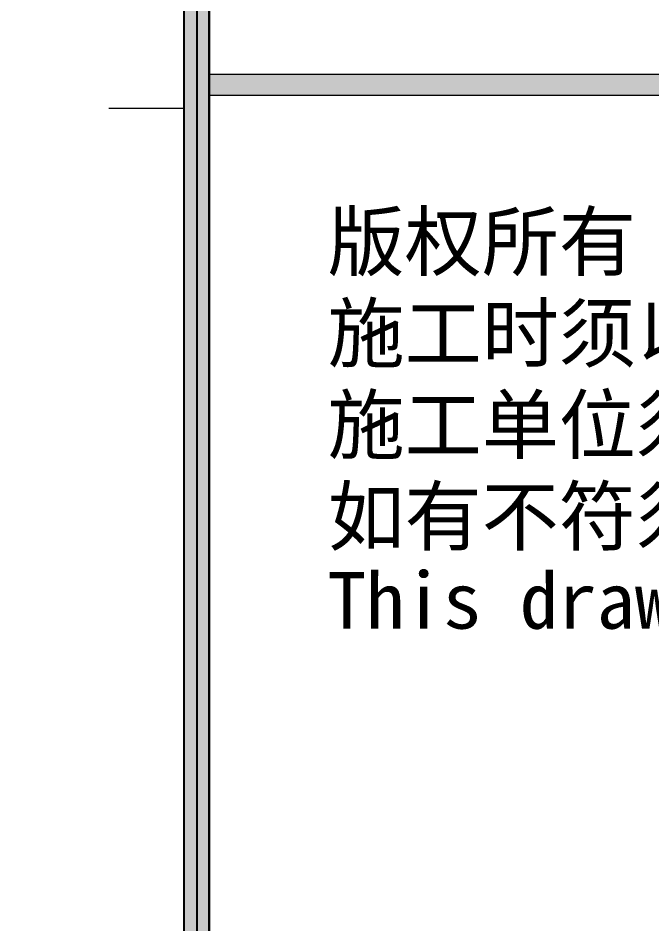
# Model space of a CAD drawing. Header units: millimetres. Extents: x -23568 to 99064, y -162914 to -58422.
# Drawn here: x 2745 to 3458, y -110844 to -109824 of the extents above; entities that cross this region are included whole.
import ezdxf

# ---------------------------------------------------------------- set-up
doc = ezdxf.new("R2010")
doc.units = ezdxf.units.MM
doc.header["$LTSCALE"] = 0.01
doc.layers.add('W-图框', color=251, linetype='Continuous')
doc.styles.add('A2图框$0$WMF-黑体0', font='simhei.ttf')

# ---------------------------------------------------------------- blocks, each defined once
blk = doc.blocks.new('ET634563464')
at = {"layer": 'W-图框', "linetype": 'ByBlock'}
blk.add_hatch(color=153, dxfattribs=at).paths.add_polyline_path([(105283.5, 34888.8), (105314.8, 34888.8), (105314.8, 19346.4), (105283.5, 19346.4)])
at = {"layer": 'W-图框', "color": 2, "lineweight": 0}
blk.add_line((105189.6, 21585.9), (105283.5, 21585.9), dxfattribs=at)
at = {"layer": 'W-图框', "color": 153, "linetype": 'ByBlock'}
for points in [[(85843.2, 34888.8), (85843.2, 19346.4), (105314.8, 19346.4), (105314.8, 34888.8)], [(105283.5, 34888.8), (105314.8, 34888.8), (105314.8, 19346.4), (105283.5, 19346.4)], [(107527.5, 19346.4), (105314.8, 19346.4), (105314.8, 34888.8), (107527.5, 34888.8)]]:
    blk.add_lwpolyline(points, close=True, dxfattribs=at)

msp = doc.modelspace()

# ---------------------------------------------------------------- hatches: boundary and pattern name
at = {"ltscale": 0.01}
msp.add_hatch(color=153, dxfattribs=at).paths.add_polyline_path([(3066.1, -109910.7), (4960.1, -109910.7), (4960.1, -109887.4), (2960.1, -109887.4), (2960.1, -109910.7)])

# ---------------------------------------------------------------- linework, layer by layer
at = {"color": 153, "lineweight": -3}
msp.add_lwpolyline([(-14639.9, -97901.1), (2945.9, -97901.1), (2945.9, -111949.6), (-14639.9, -111949.6)], close=True, dxfattribs=at)
at = {"color": 153, "lineweight": 0}
msp.add_lwpolyline([(3066.1, -109910.7), (4960.1, -109910.7), (4960.1, -109887.4), (2960.1, -109887.4), (2960.1, -109910.7), (3066.1, -109910.7)], dxfattribs=at)

# ---------------------------------------------------------------- block references
at = {"xscale": 0.9038816989722264, "yscale": 0.9038816989722264, "zscale": 0.9038816989722264}
msp.add_blockref('ET634563464', (-92232.1, -129436.5), dxfattribs=at)

# ---------------------------------------------------------------- texts
at = {"layer": 'W-图框', "color": 159, "lineweight": 0, "style": 'A2图框$0$WMF-黑体0'}
for s, height, p in [('版权所有', 63.64, (3093.2, -110107.6)), ('施工时须以标注尺寸为准', 63.636, (3093.2, -110210.7)), ('施工单位须现场校验尺寸', 63.636, (3093.2, -110313.9)), ('如有不符须立即通知设计单位', 63.636, (3093.2, -110417)), ('This drawing is copyright', 63.636, (3093.2, -110511.7))]:
    msp.add_text(s, height=height, dxfattribs=at).set_placement(p)

doc.saveas('drawing.dxf')
